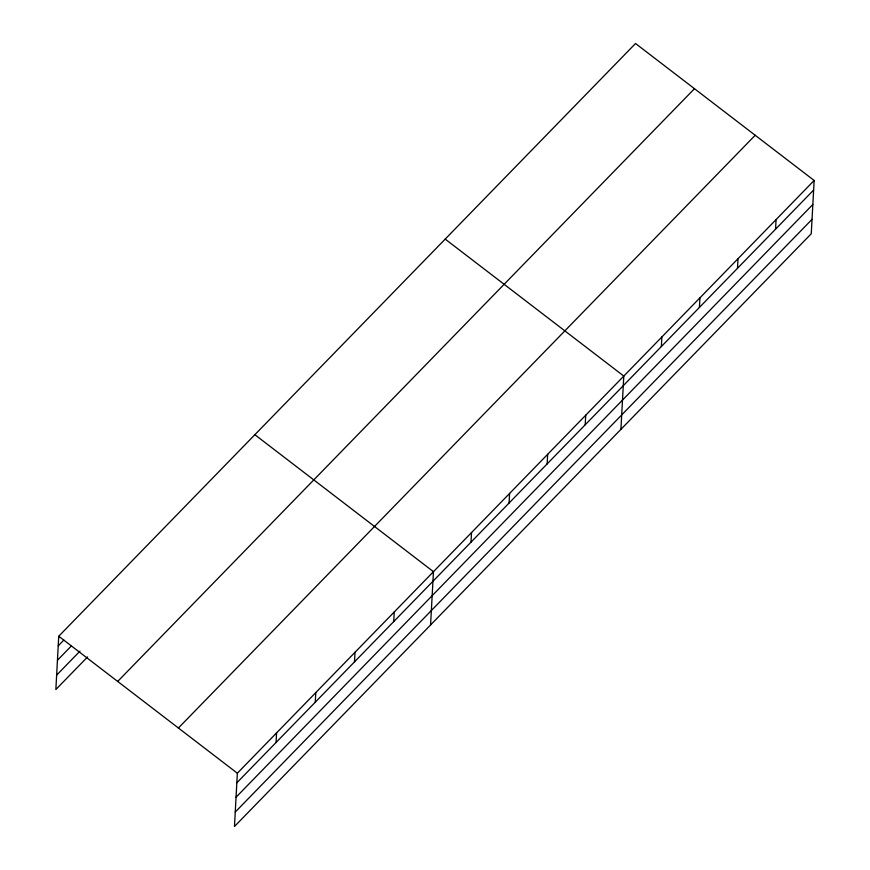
<?xml version="1.0" encoding="UTF-8"?>
<svg xmlns="http://www.w3.org/2000/svg" width="870" height="870" viewBox="0 0 870 870"><rect width="100%" height="100%" fill="white"/><g stroke="black" fill="none" stroke-linecap="round" stroke-linejoin="round"><path stroke-width="1.3" d="M814.146 180.471L237.347 773.212L234.465 826.5L811.253 233.758L814.146 180.471L635.535 43.5L58.747 636.242L55.854 689.529L87.609 656.904M276.051 742.501L276.573 732.91M315.266 702.199L315.788 692.596M354.492 661.885L355.014 652.293M393.719 621.582L394.23 611.991M430.574 624.964L433.456 571.677L254.856 434.706M471.007 542.151L471.529 532.56M509.07 503.034L509.592 493.442M547.143 463.917L547.665 454.314M585.205 424.788L585.727 415.197M620.908 429.356L623.801 376.068L445.201 239.109M661.352 346.554L661.863 336.951M699.415 307.425L699.937 297.834M737.488 268.308L738.01 258.705M775.551 229.191L776.073 219.588M58.225 645.844L63.825 640.081M57.442 660.265L71.449 645.866M56.637 675.12L79.986 651.119M117.678 681.449L694.477 88.697M178.404 728.016L755.203 135.263M236.825 782.815L813.624 190.062M236.042 797.225L812.841 204.483M235.237 812.08L812.036 219.338M58.747 636.242L237.347 773.212"/></g></svg>
